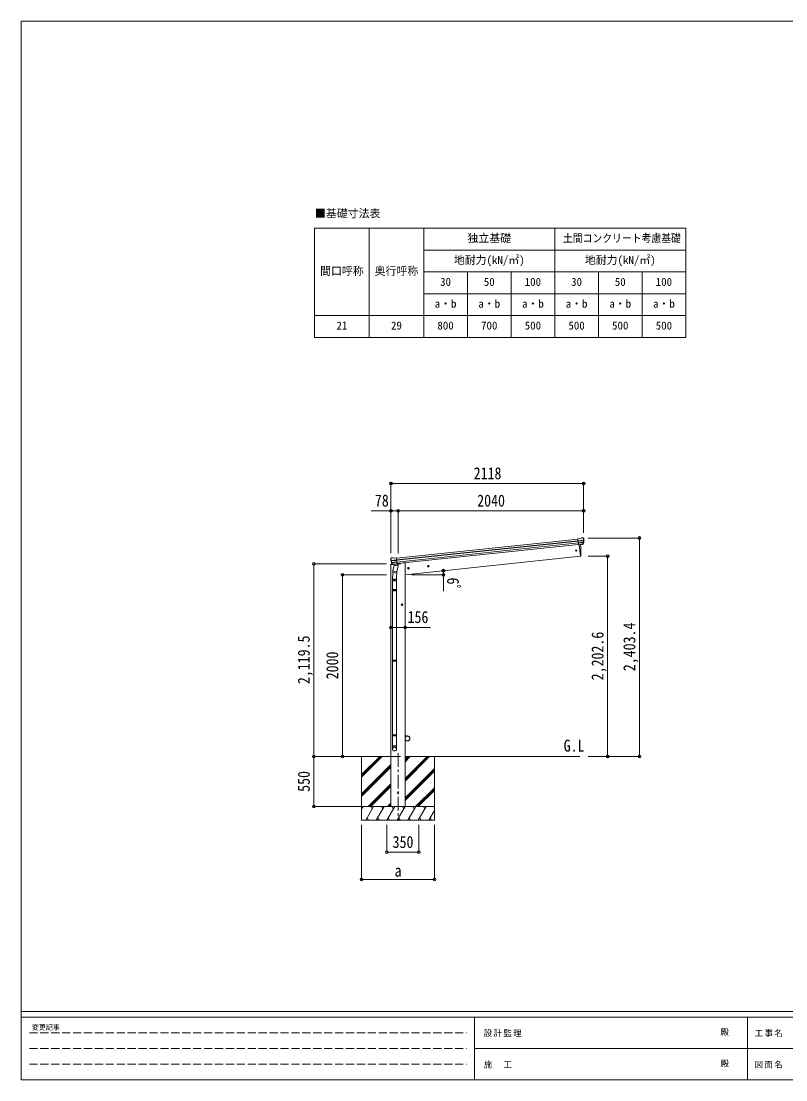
# Model space of a CAD drawing. Units: millimetres at full size, sheet at 1:30. Extents: x -8432 to 8432, y -5820 to 5820.
# Drawn here: x -8432 to -27, y -5820 to 5820 of the extents above; entities that cross this region are included whole.
import ezdxf
from ezdxf.enums import TextEntityAlignment as Align

# ---------------------------------------------------------------- set-up
doc = ezdxf.new("R2010")
doc.units = ezdxf.units.MM
doc.header["$LTSCALE"] = 30
doc.header["$PDMODE"] = 32
doc.header["$PDSIZE"] = 30
doc.linetypes.add('CHAIN1', pattern=[8, 5, -1, 1, -1])
doc.linetypes.add('DASHED3', pattern=[4, 3, -1])
for name, color, linetype, lineweight in [('0-0_0', 7, 'Continuous', 9), ('0-1_本体', 5, 'CHAIN1', 9), ('0-3_ELV2', 4, 'Continuous', 9), ('0-6_OTH_LINE', 6, 'Continuous', 9), ('0-7_SHAPE', 7, 'Continuous', 9), ('0-9_OUTLINE', 7, 'Continuous', 9), ('0-E_DET2', 7, 'Continuous', 18), ('F-0_240', 7, 'Continuous', 9)]:
    doc.layers.add(name, color=color, linetype=linetype, lineweight=lineweight)
doc.styles.add('ＭＳ ゴシック', font='')
doc.styles.get('ＭＳ ゴシック').set_extended_font_data('MS Gothic')

msp = doc.modelspace()

# ---------------------------------------------------------------- linework, layer by layer
at = {"layer": '0-0_0'}
for p, q in [((-4818.46, -2266.2), (-4367.33, -2266.2)), ((-4689.83, -2492.77), (-4463.19, -2266.14)), ((-4689.83, -2478.62), (-4477.34, -2266.14)), ((-4689.83, -2464.48), (-4491.48, -2266.14)), ((-4689.83, -2266.2), (-4689.83, -2966.14)), ((-4411.83, -2266.2), (-4261.83, -2266.2)), ((-4211.83, -2323.14), (-4154.83, -2266.14)), ((-4211.83, -2308.99), (-4168.97, -2266.14)), ((-4211.83, -2294.85), (-4183.11, -2266.14)), ((-4211.83, -2266.2), (-2292.88, -2266.2)), ((-4211.83, -2535.27), (-3942.75, -2266.2)), ((-4211.83, -2521.12), (-3956.9, -2266.2)), ((-4211.83, -2506.98), (-3971.04, -2266.2)), ((-3889.83, -2266.2), (-3889.83, -2966.14)), ((-4689.83, -2676.61), (-4367.83, -2354.62)), ((-4689.83, -2690.76), (-4367.83, -2368.76)), ((-4689.83, -2704.9), (-4367.83, -2382.9)), ((-4211.83, -2719.11), (-3889.83, -2397.12)), ((-4211.83, -2733.25), (-3889.83, -2411.26)), ((-4211.83, -2747.4), (-3889.83, -2425.4)), ((-4617.22, -2816.14), (-4367.83, -2566.75)), ((-4603.08, -2816.14), (-4367.83, -2580.89)), ((-4588.93, -2816.14), (-4367.83, -2595.03)), ((-4096.72, -2816.14), (-3889.83, -2609.25)), ((-4082.58, -2816.14), (-3889.83, -2623.39)), ((-4068.43, -2816.14), (-3889.83, -2637.53)), ((-4405.09, -2816.14), (-4367.33, -2778.38)), ((-4390.94, -2816.14), (-4367.33, -2792.52)), ((-3889.83, -2816.14), (-4689.83, -2816.14)), ((-4689.83, -2845.08), (-4673.12, -2816.14)), ((-4688.12, -2842.12), (-4689.83, -2839.16)), ((-4644.25, -2966.14), (-4557.65, -2816.14)), ((-4572.65, -2842.12), (-4587.65, -2816.14)), ((-4528.78, -2966.14), (-4442.18, -2816.14)), ((-4457.18, -2842.12), (-4472.18, -2816.14)), ((-4413.31, -2966.14), (-4326.71, -2816.14)), ((-4376.8, -2816.14), (-4367.33, -2806.66)), ((-4341.71, -2842.12), (-4356.71, -2816.14)), ((-4297.84, -2966.14), (-4211.24, -2816.14)), ((-4226.24, -2842.12), (-4241.24, -2816.14)), ((-4182.37, -2966.14), (-4095.77, -2816.14)), ((-4110.77, -2842.12), (-4125.77, -2816.14)), ((-4066.9, -2966.14), (-3980.3, -2816.14)), ((-3995.3, -2842.12), (-4010.3, -2816.14)), ((-3951.43, -2966.14), (-3889.83, -2859.43)), ((-3889.83, -2824.8), (-3894.83, -2816.14)), ((-4689.83, -2966.14), (-3889.83, -2966.14)), ((-4629.25, -2940.16), (-4614.25, -2966.14)), ((-4513.78, -2940.16), (-4498.78, -2966.14)), ((-4398.31, -2940.16), (-4383.31, -2966.14)), ((-4282.84, -2940.16), (-4267.84, -2966.14)), ((-4167.37, -2940.16), (-4152.37, -2966.14)), ((-4051.9, -2940.16), (-4036.9, -2966.14)), ((-3936.43, -2940.16), (-3921.43, -2966.14))]:
    msp.add_line(p, q, dxfattribs=at)
at = {"layer": '0-1_本体'}
msp.add_line((-4289.83, -2227.9), (-4289.83, -2971.22), dxfattribs=at)
at = {"layer": '0-3_ELV2'}
for p, q in [((-4307.42, -84.19), (-2311.33, 125.6)), ((-2285.02, 130.38), (-2311.54, 127.59)), ((-2304.76, 63.04), (-2311.54, 127.59)), ((-2285.02, 130.38), (-2273.42, 137.35)), ((-2272.19, 137.76), (-2258.7, 139.18)), ((-2255.04, 138.09), (-2255.04, 138.1)), ((-2255.04, 138.09), (-2249.86, 133.9)), ((-2248.47, 130.2), (-2248.78, 132.05)), ((-4305.43, -103.09), (-2309.35, 106.71)), ((-4305, -107.27), (-2308.91, 102.53)), ((-4302.91, -127.12), (-2306.82, 82.67)), ((-2305.06, 65.93), (-4301.15, -143.86)), ((-2309.38, 107.07), (-2249.65, 113.34)), ((-2249.17, 107.48), (-2308.77, 101.21)), ((-2250, 90.72), (-2307.04, 84.73)), ((-2251.39, 86.06), (-2306.57, 80.26)), ((-2261.4, 67.83), (-2304.78, 63.27)), ((-2304.76, 63.04), (-2294.81, 64.09)), ((-2297.88, 63.77), (-2284.49, -63.62)), ((-2294.81, 64.09), (-2294.54, 64.02)), ((-2294.54, 64.02), (-2269.21, 66.69)), ((-2269.21, 66.69), (-2268.95, 66.81)), ((-2268.95, 66.81), (-2261.26, 67.61)), ((-2259.95, 69.48), (-2250.5, 87.78)), ((-2258.9, 69.05), (-2248.78, 87.31)), ((-4369.86, -92.77), (-4369.95, -90.89)), ((-4365.08, -83.68), (-4369.28, -88.86)), ((-4305.47, -102.73), (-4365.21, -109.01)), ((-4365.08, -83.68), (-4365.08, -83.68)), ((-4364.46, -114.85), (-4304.85, -108.59)), ((-4348.23, -80.44), (-4361.72, -81.85)), ((-4334.15, -84.99), (-4346.95, -80.58)), ((-4334.15, -84.99), (-4307.63, -82.2)), ((-4300.84, -146.75), (-4307.63, -82.2)), ((-2284.49, -63.62), (-4211.83, -266.2)), ((-2284.49, -63.62), (-2282.43, -63.34)), ((-4369.57, -151.36), (-4370.47, -158.19)), ((-4370.47, -158.19), (-4336.74, -154.64)), ((-4367.33, -2816.14), (-4367.33, -157.86)), ((-4350.06, -146.99), (-4366.91, -148.76)), ((-4346.95, -150.41), (-4360.64, -134.65)), ((-4360.15, -131.06), (-4303.12, -125.07)), ((-4346.01, -149.77), (-4359.06, -133.83)), ((-4357.83, -135.33), (-4302.65, -129.54)), ((-4336.65, -150.52), (-4344.34, -151.33)), ((-4344.24, -151.09), (-4300.87, -146.53)), ((-4336.37, -150.58), (-4336.65, -150.52)), ((-4311.04, -147.92), (-4336.37, -150.58)), ((-4310.79, -147.8), (-4311.04, -147.92)), ((-4300.84, -146.75), (-4310.79, -147.8)), ((-4296.72, -150.44), (-4267.46, -147.36)), ((-4262.6, -139.81), (-4263.02, -143.04)), ((-4211.83, -2816.14), (-4211.83, -137.2)), ((-4165.67, -193.98), (-4185.56, -196.07)), ((-4176.4, -187.56), (-4182.47, -191.97)), ((-4182.47, -191.97), (-4181.68, -199.43)), ((-4181.68, -199.43), (-4174.83, -202.48)), ((-4174.57, -204.97), (-4176.66, -185.08)), ((-4169.54, -190.61), (-4176.4, -187.56)), ((-3946.87, -170.98), (-3966.76, -173.07)), ((-3957.6, -164.56), (-3963.67, -168.97)), ((-3963.67, -168.97), (-3962.89, -176.44)), ((-3962.89, -176.44), (-3956.03, -179.49)), ((-3955.77, -181.97), (-3957.86, -162.08)), ((-3950.74, -167.61), (-3957.6, -164.56)), ((-4235.83, -595.75), (-4255.83, -595.75)), ((-4245.83, -588.24), (-4252.33, -591.99)), ((-4252.33, -591.99), (-4252.33, -599.5)), ((-4252.33, -599.5), (-4245.83, -603.25)), ((-4245.83, -605.75), (-4245.83, -585.75)), ((-4239.33, -591.99), (-4245.83, -588.24)), ((-4211.83, -2566.2), (-4211.83, -2016.2)), ((-4211.83, -2016.2), (-4209.83, -2016.2)), ((-4209.83, -2038.9), (-4209.83, -2016.2)), ((-4186.83, -2038.9), (-4209.83, -2038.9)), ((-4209.83, -2040.9), (-4186.83, -2040.9)), ((-4209.83, -2091.5), (-4186.83, -2091.5)), ((-4209.83, -2093.5), (-4209.83, -2116.2)), ((-4186.83, -2093.5), (-4209.83, -2093.5)), ((-4211.83, -2116.2), (-4209.83, -2116.2))]:
    msp.add_line(p, q, dxfattribs=at)
for points in [[(-4211.83, -137.2), (-4231.83, -137.2), (-4262.68, -140.44)], [(-4174.83, -202.48), (-4168.75, -198.07), (-4169.54, -190.61)], [(-3956.03, -179.49), (-3949.96, -175.08), (-3950.74, -167.61)], [(-4245.83, -603.25), (-4239.33, -599.5), (-4239.33, -591.99)]]:
    msp.add_lwpolyline(points, dxfattribs=at)
for centre, radius in [((-2331.28, -1.07), 6.5), ((-4175.61, -195.02), 8.5), ((-4175.61, -195.02), 7.7), ((-4175.61, -195.02), 6.5), ((-3956.82, -172.02), 8.5), ((-3956.82, -172.02), 7.7), ((-3956.82, -172.02), 6.5), ((-4245.83, -595.75), 8.5), ((-4245.83, -595.75), 7.7), ((-4245.83, -595.75), 6.5), ((-4186.83, -2066.2), 25), ((-4289.58, -2666.14), 5)]:
    msp.add_circle(centre, radius, dxfattribs=at)
for centre, radius, start, end in [((-2271.88, 134.78), 3, 96.02369, 120.97631), ((-2258.18, 134.21), 5, 51.04426, 95.95574), ((-2442.03, 108.55), 192.44, 1.4271, 6.57578), ((-2449.36, 109.09), 202, 354.13916, 6), ((-3179.09, -23.42), 900, 357.63919, 5.64986), ((-2261.52, 70.5), 2.99, 285.2717, 331.00739), ((-2253.17, 89.16), 3, 332.69111, 354.20009), ((-2449.36, 109.09), 200.2, 354.20009, 359.53883), ((-2204.37, 115.46), 45.32, 182.67122, 185.64518), ((-2248.98, 106.14), 1.35, 95.1605, 97.91927), ((-2246.37, 107.69), 2.74, 179.02151, 184.43412), ((-2251.4, 88.77), 3, 331, 354.13916), ((-4168.97, -71.65), 202, 186, 197.86084), ((-4176.04, -73.7), 192.44, 185.42422, 190.5729), ((-4409.93, -116.36), 45.32, 6.35482, 9.32878), ((-4361.2, -86.83), 5, 96.04426, 140.95574), ((-4367.23, -115.22), 2.74, 7.56588, 12.97849), ((-4364.36, -116.2), 1.35, 94.08073, 96.8395), ((-4168.97, -71.65), 200.2, 192.46117, 197.79991), ((-4347.92, -83.42), 3, 71.02369, 95.97631), ((-2282.85, -60.37), 3, 278, 357.63919), ((-4366.6, -151.75), 3, 96, 172.5), ((-4358.38, -132.68), 3, 197.86084, 221), ((-4356.73, -131.93), 3, 197.79991, 219.30889), ((-4344.69, -148.44), 2.99, 220.99261, 266.7283), ((-4267.98, -142.39), 5, 276, 352.5), ((-4209.83, -2038.9), 2, 180, 270), ((-4209.83, -2093.5), 2, 90, 180), ((-4186.83, -2066.2), 27.3, 270, 90), ((-4186.83, -2066.2), 25.3, 270, 90)]:
    msp.add_arc(centre, radius, start, end, dxfattribs=at)
for centre, major_axis, ratio, start_param, end_param in [((-2250.73, 130.6), (-0.87, 5.91), 0.020485, 0.67143203, 1.56913061), ((-2256.12, 135.11), (5.88, -1.31), 0.24881, 0.46058498, 0.46410383), ((-2251.75, 131.57), (-2.34, 1.9), 0.995767, 3.98597162, 4.71238898), ((-2261.72, 70.81), (-0.11, 3), 0.642905, 3.24593831, 4.20392797), ((-2261.58, 70.6), (1.66, -2.51), 0.997631, 5.80419048, 5.89294842), ((-2261.65, 70.71), (3.53, -2.11), 0.650902, 5.25614477, 5.32895537), ((-2259.28, 71.06), (1.08, 3.13), 0.040856, 2.11350352, 2.14162489), ((-2447.06, 87.14), (-20.92, 199.05), 0.994373, 4.71137894, 4.7277536), ((-4366.94, -90.75), (1.9, 2.34), 0.995767, 1.57079633, 2.29721369), ((-4363.4, -86.37), (-5.48, -2.51), 0.24881, 5.81908147, 5.82260033), ((-4367.74, -91.91), (-0.38, 5.97), 0.020485, 4.7140547, 5.61175327), ((-4166.66, -93.6), (-20.92, 199.05), 0.994373, 1.55543171, 1.57180637), ((-4346.99, -148.37), (-1.71, 2.84), 0.040856, 4.14156042, 4.16968179), ((-4344.56, -148.11), (-0.51, 2.96), 0.642905, 2.07925734, 3.03724699), ((-4344.6, -148.22), (-3.02, -2.79), 0.650902, 0.95422993, 1.02704053), ((-4344.65, -148.34), (-1.1, -2.8), 0.997631, 0.39023689, 0.47899483)]:
    msp.add_ellipse(centre, major_axis=major_axis, ratio=ratio, start_param=start_param, end_param=end_param, dxfattribs=at)
at = {"layer": '0-6_OTH_LINE'}
for p, q in [((-4367.33, 737.2), (-4367.33, 192.52)), ((-2249.44, 737.2), (-4367.33, 737.2)), ((-2249.44, 737.2), (-2249.44, 192.52)), ((-4367.33, 437.2), (-4584.62, 437.2)), ((-4367.33, 437.2), (-4367.33, -30.22)), ((-4289.58, 437.2), (-4367.33, 437.2)), ((-2249.44, 437.2), (-4289.58, 437.2)), ((-4289.58, 437.2), (-4289.58, -32.05)), ((-2249.44, 437.2), (-2249.44, 192.52)), ((-1635.75, 137.2), (-2198.61, 137.2)), ((-1635.75, 137.2), (-1635.75, -2266.2)), ((-1985.75, -63.62), (-2198.61, -63.62)), ((-1985.75, -63.62), (-1985.75, -2266.2)), ((-5214.8, -146.71), (-4417.83, -146.71)), ((-5214.8, -146.71), (-5214.8, -2266.2)), ((-4901.27, -266.2), (-4417.83, -266.2)), ((-4901.27, -2266.2), (-4901.27, -266.2)), ((-4367.33, -845.75), (-4211.83, -845.75)), ((-4211.83, -845.75), (-3932.21, -845.75)), ((-5214.8, -2266.2), (-4690.83, -2266.2)), ((-5214.8, -2816.2), (-5214.8, -2266.2)), ((-4901.27, -2266.2), (-4690.83, -2266.2)), ((-1985.75, -2266.2), (-2198.61, -2266.2)), ((-1635.75, -2266.2), (-2198.61, -2266.2)), ((-5214.8, -2816.2), (-4690.83, -2816.2)), ((-4689.83, -3616.14), (-4689.83, -3017.14)), ((-4411.83, -3316.14), (-4411.83, -3017.14)), ((-4061.83, -3316.14), (-4061.83, -3017.14)), ((-3889.83, -3616.14), (-3889.83, -3017.14)), ((-4411.83, -3316.14), (-4061.83, -3316.14)), ((-3889.83, -3616.14), (-4689.83, -3616.14))]:
    msp.add_line(p, q, dxfattribs=at)
at = {"layer": '0-6_OTH_LINE', "lineweight": 18}
for q in [(-4137.46, -266.2), (-3788.91, -447.7)]:
    msp.add_line((-3788.91, -266.2), q, dxfattribs=at)
at = {"layer": '0-6_OTH_LINE'}
msp.add_arc((-4137.46, -266.2), 348.55, 0, 7.27608, dxfattribs=at)
for p in [(-4367.33, 737.2), (-2249.44, 737.2), (-4367.33, 437.2), (-4289.58, 437.2), (-2249.44, 437.2), (-1635.75, 137.2), (-1985.75, -63.62), (-5214.8, -146.71), (-3791.72, -222.05), (-4901.27, -266.2), (-3788.91, -266.2), (-4367.33, -845.75), (-4211.83, -845.75), (-5214.8, -2266.2), (-4901.27, -2266.2), (-1985.75, -2266.2), (-1635.75, -2266.2), (-1635.75, -2266.2), (-5214.8, -2816.2), (-4411.83, -3316.14), (-4061.83, -3316.14), (-4689.83, -3616.14), (-3889.83, -3616.14)]:
    msp.add_point(p, dxfattribs=at)
at = {"layer": '0-9_OUTLINE'}
for p, q in [((-4349.35, -237.6), (-4346.86, -225.35)), ((-4333.51, -159.69), (-4346.87, -225.35)), ((-4301.99, -234.48), (-4346.87, -225.35)), ((-4343.49, -151.33), (-4302.82, -147.06)), ((-4340.14, -151.63), (-4340.28, -152.36)), ((-4339.67, -153.49), (-4314.92, -163.24)), ((-4288.63, -168.82), (-4333.51, -159.69)), ((-4331.33, -156.77), (-4331.99, -160)), ((-4310.53, -148.25), (-4313.45, -162.6)), ((-4301.55, -232.34), (-4308.21, -300.08)), ((-4301.99, -234.48), (-4288.63, -168.82)), ((-4301.01, -145.17), (-4300.08, -145.36)), ((-4300.08, -145.36), (-4288.88, -162.28)), ((-4288.88, -162.28), (-4290.15, -168.51)), ((-4352.17, -333.52), (-4352.17, -299.17)), ((-4306.17, -333.52), (-4352.17, -333.52)), ((-4350.17, -333.52), (-4350.17, -430.26)), ((-4344.46, -240.63), (-4350.02, -296.36)), ((-4349.13, -238.99), (-4349.13, -238.99)), ((-4347.8, -239.96), (-4306.84, -248.29)), ((-4308.17, -333.52), (-4308.17, -430.26)), ((-4306.17, -298.86), (-4306.17, -333.52)), ((-4302, -234.48), (-4304.54, -246.95)), ((-4352.17, -432.26), (-4351.17, -430.26)), ((-4306.17, -432.26), (-4352.17, -432.26)), ((-4306.17, -440.26), (-4352.17, -440.26)), ((-4307.17, -430.26), (-4351.17, -430.26)), ((-4307.17, -442.26), (-4351.17, -442.26)), ((-4350.17, -442.26), (-4350.17, -1206.14)), ((-4308.17, -442.26), (-4308.17, -1206.14)), ((-4306.17, -432.26), (-4307.17, -430.26)), ((-4306.17, -440.26), (-4307.17, -442.26)), ((-4306.17, -432.26), (-4306.17, -440.26)), ((-4352.17, -1208.14), (-4351.17, -1206.14)), ((-4306.17, -1208.14), (-4352.17, -1208.14)), ((-4306.17, -1216.14), (-4352.17, -1216.14)), ((-4307.17, -1206.14), (-4351.17, -1206.14)), ((-4307.17, -1218.14), (-4351.17, -1218.14)), ((-4350.17, -1218.14), (-4350.17, -2026.64)), ((-4308.17, -1218.14), (-4308.17, -2026.64)), ((-4306.17, -1208.14), (-4307.17, -1206.14)), ((-4306.17, -1216.14), (-4307.17, -1218.14)), ((-4306.17, -1208.14), (-4306.17, -1216.14)), ((-4352.17, -2028.64), (-4351.17, -2026.64)), ((-4306.17, -2028.64), (-4352.17, -2028.64)), ((-4306.17, -2036.64), (-4352.17, -2036.64)), ((-4307.17, -2026.64), (-4351.17, -2026.64)), ((-4307.17, -2038.64), (-4351.17, -2038.64)), ((-4350.17, -2038.64), (-4350.17, -2148.64)), ((-4308.17, -2038.64), (-4308.17, -2148.64)), ((-4306.17, -2028.64), (-4307.17, -2026.64)), ((-4306.17, -2036.64), (-4307.17, -2038.64)), ((-4306.17, -2028.64), (-4306.17, -2036.64)), ((-4352.17, -2182.78), (-4352.17, -2148.64)), ((-4306.17, -2148.64), (-4352.17, -2148.64)), ((-4306.17, -2182.78), (-4306.17, -2148.64))]:
    msp.add_line(p, q, dxfattribs=at)
for points in [[(-4352.17, -432.26), (-4352.17, -440.26), (-4351.17, -442.26)], [(-4352.17, -1208.14), (-4352.17, -1216.14), (-4351.17, -1218.14)], [(-4352.17, -2028.64), (-4352.17, -2036.64), (-4351.17, -2038.64)]]:
    msp.add_lwpolyline(points, dxfattribs=at)
for centre, radius, start, end in [((-4343.55, -150.83), 0.5, 240.73754, 276), ((-4340.63, -151.53), 0.5, 348.5, 96), ((-4339.3, -152.56), 1, 168.5, 248.5), ((-4314.44, -162.32), 1.03, 242.53897, 344.46569), ((-4309.94, -148.41), 0.604, 93.09842, 164.70595), ((-4302.88, -146.56), 0.5, 276, 311.26246), ((-4322.17, -299.17), 30, 177.45142, 180), ((-4347.45, -238.02), 1.95, 167.54017, 209.97766), ((-4347.4, -238), 2, 209.90962, 258.5), ((-4306.44, -246.33), 2, 258.5, 341.96843)]:
    msp.add_arc(centre, radius, start, end, dxfattribs=at)
for centre, major_axis, ratio, start_param, end_param in [((-4329.17, -298.86), (23, 0), 0.996195, 2.62193603, 6.60747969), ((-4329.17, -298.86), (21, 0), 0.996195, 3.02154981, 6.2247991), ((-4329.17, -2181.04), (-23, 0), 0.996195, 3.14159265, 6.28318531), ((-4329.17, -2182.78), (-23, 0), 0.996195, 3.14159265, 6.28318531), ((-4329.17, -2182.78), (0, -23.43), 0.981806, 4.71238898, 7.85398163)]:
    msp.add_ellipse(centre, major_axis=major_axis, ratio=ratio, start_param=start_param, end_param=end_param, dxfattribs=at)
msp.add_ellipse((-4329.17, -2182.78), major_axis=(21, 0), ratio=0.996195, dxfattribs=at)
at = {"layer": '0-E_DET2'}
for p, q in [((-5207.02, 3543.12), (-5207.02, 2343.12)), ((-5207.02, 3543.12), (-1127.02, 3543.12)), ((-4607.02, 3543.12), (-4607.02, 2343.12)), ((-4007.02, 3543.12), (-4007.02, 2343.12)), ((-2567.02, 3543.12), (-2567.02, 2343.12)), ((-1127.02, 3543.12), (-1127.02, 2343.12)), ((-4007.02, 3303.12), (-1127.02, 3303.12)), ((-4007.02, 3063.12), (-1127.02, 3063.12)), ((-3527.02, 3063.12), (-3527.02, 2343.12)), ((-3047.02, 3063.12), (-3047.02, 2343.12)), ((-2087.02, 3063.12), (-2087.02, 2343.12)), ((-1607.02, 3063.12), (-1607.02, 2343.12)), ((-4007.02, 2823.12), (-1127.02, 2823.12)), ((-5207.02, 2583.12), (-1127.02, 2583.12)), ((-5207.02, 2343.12), (-1127.02, 2343.12))]:
    msp.add_line(p, q, dxfattribs=at)
at = {"layer": 'F-0_240', "color": 5}
for p, q in [((-8432.06, 5820), (-8432.06, -5820)), ((-8432.06, 5820), (8007.94, 5820)), ((-8432.06, -5070), (8007.94, -5070)), ((-8432.06, -5130), (5341.19, -5130)), ((-3448.82, -5130), (-3448.82, -5820)), ((-448.82, -5130), (-448.82, -5820)), ((-3448.82, -5475), (2701.18, -5475)), ((-8432.06, -5820), (8007.94, -5820))]:
    msp.add_line(p, q, dxfattribs=at)
at = {"layer": 'F-0_240', "color": 4, "linetype": 'DASHED3'}
for p, q in [((-8342.06, -5302.5), (-3538.82, -5302.5)), ((-8342.06, -5475), (-3538.82, -5475)), ((-8342.06, -5647.5), (-3538.82, -5647.5))]:
    msp.add_line(p, q, dxfattribs=at)

# ---------------------------------------------------------------- texts
at = {"layer": '0-6_OTH_LINE', "color": 7, "style": 'ＭＳ ゴシック', "width": 0.85}
for s, p in [('2118', (-3458.38, 743.2)), ('78', (-4544.36, 444.09)), ('2040', (-3419.51, 443.2)), ('156', (-4184.9, -836.77)), ('350', (-4349.33, -3310.14)), ('a', (-4327.33, -3626.14))]:
    msp.add_text(s, height=132, dxfattribs=at).set_placement(p, align=Align.BOTTOM_LEFT)
for s, rotation, p in [('6ﾟ', 270, (-3789.37, -297.72)), ('2,403.4', 90, (-1641.75, -1327)), ('2,202.6', 90, (-1991.75, -1427.41)), ('2,119.5', 90, (-5220.8, -1468.95)), ('2000', 90, (-4907.27, -1416.2)), ('550', 90, (-5220.8, -2653.7))]:
    msp.add_text(s, height=132, rotation=rotation, dxfattribs=at).set_placement(p, align=Align.BOTTOM_LEFT)
at = {"layer": '0-7_SHAPE', "style": 'ＭＳ ゴシック', "width": 0.85}
msp.add_text('G.L', height=132, dxfattribs=at).set_placement((-2469.15, -2251.23), align=Align.BOTTOM_LEFT)
at = {"layer": '0-E_DET2', "style": 'ＭＳ ゴシック'}
for s, p in [('■基礎寸法表', (-5203.07, 3636.42)), ('独立基礎', (-3527.02, 3363.12)), ('地耐力(kN/㎡)', (-3677.02, 3123.12)), ('地耐力(kN/㎡)', (-2237.02, 3123.12)), ('間口呼称', (-5147.02, 3003.12)), ('奥行呼称', (-4547.02, 3003.12)), ('30', (-3827.02, 2883.12)), ('50', (-3347.02, 2883.12)), ('100', (-2897.02, 2883.12)), ('30', (-2387.02, 2883.12)), ('50', (-1907.02, 2883.12)), ('100', (-1457.02, 2883.12)), ('a・b', (-3887.02, 2643.12)), ('a・b', (-3407.02, 2643.12)), ('a・b', (-2927.02, 2643.12)), ('a・b', (-2447.02, 2643.12)), ('a・b', (-1967.02, 2643.12)), ('a・b', (-1487.02, 2643.12)), ('21', (-4967.02, 2403.12)), ('29', (-4367.02, 2403.12)), ('800', (-3857.02, 2403.12)), ('700', (-3377.02, 2403.12)), ('500', (-2897.02, 2403.12)), ('500', (-2417.02, 2403.12)), ('500', (-1937.02, 2403.12)), ('500', (-1457.02, 2403.12))]:
    msp.add_text(s, height=87.98, dxfattribs=at).set_placement(p, align=Align.BOTTOM_LEFT)
at = {"layer": '0-E_DET2', "style": 'ＭＳ ゴシック', "width": 0.9}
msp.add_text('土間コンクリート考慮基礎', height=87.98, dxfattribs=at).set_placement((-2477.02, 3363.12), align=Align.BOTTOM_LEFT)
at = {"layer": 'F-0_240', "style": 'ＭＳ ゴシック'}
for s, height, p in [('変更記事', 54.99, (-8314.83, -5287.5)), ('殿', 65.98, (-744.53, -5347.5)), ('殿', 65.98, (-744.53, -5692.5))]:
    msp.add_text(s, height=height, dxfattribs=at).set_placement(p, align=Align.BOTTOM_LEFT)
at = {"layer": 'F-0_240', "char_height": 65.98, "attachment_point": 7, "style": 'ＭＳ ゴシック'}
for s, insert in [('\\T1.17;設計監理', (-3347.49, -5347.5)), ('\\T1.17;工事名', (-369.71, -5347.5)), ('\\T1.17;施\u3000工', (-3347.49, -5692.5)), ('\\T1.17;図面名', (-369.71, -5692.5))]:
    msp.add_mtext(s, dxfattribs=dict(at, insert=insert))

doc.saveas('drawing.dxf')
